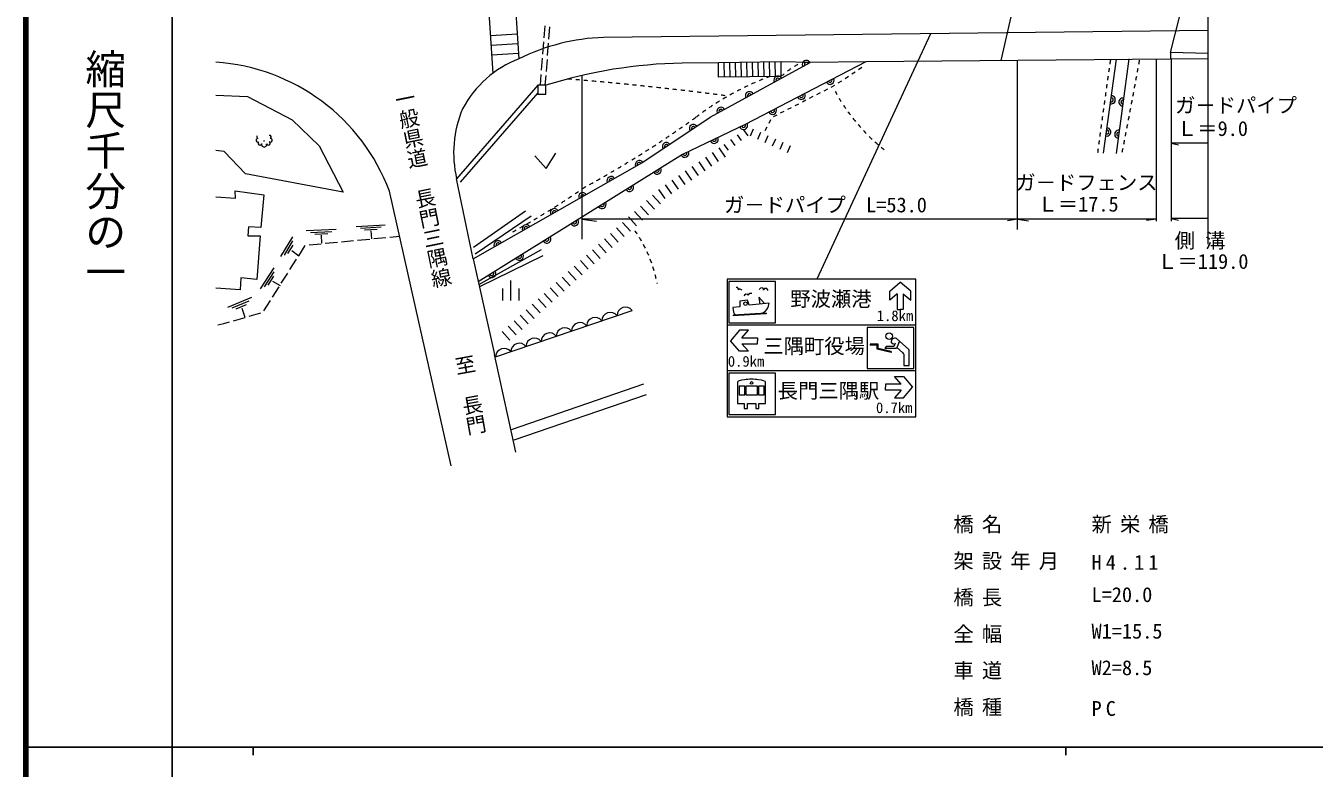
# Model space of a CAD drawing. Units: millimetres, scale not verified. Extents: x 40000 to 680000, y 20000 to 380000.
# Drawn here: x 40000 to 198590, y 202409 to 293830 of the extents above; entities that cross this region are included whole.
import ezdxf
from ezdxf.enums import TextEntityAlignment as Align

# ---------------------------------------------------------------- set-up
doc = ezdxf.new("R2010")
doc.units = ezdxf.units.MM
doc.header["$LTSCALE"] = 1000
doc.layers.add('M-STR-HTXT', color=7, linetype='Continuous')
for name, color, linetype, lineweight in [('M-TTL', 2, 'Continuous', 140), ('M-TTL-BAND', 7, 'Continuous', 25), ('M-WORK', 1, 'Continuous', 13)]:
    doc.layers.add(name, color=color, linetype=linetype, lineweight=lineweight)
doc.styles.add('@ＭＳ ゴシック', font='')
doc.styles.add('ＭＳ ゴシック', font='')
doc.styles.get('@ＭＳ ゴシック').set_extended_font_data('@MS Gothic')
doc.styles.get('ＭＳ ゴシック').set_extended_font_data('MS Gothic')

msp = doc.modelspace()

# ---------------------------------------------------------------- linework, layer by layer
at = {"layer": 'M-TTL'}
msp.add_line((40000, 380000), (40000, 20000), dxfattribs=at)
at = {"layer": 'M-TTL-BAND'}
for p, q in [((58000, 370000), (58000, 20000)), ((40000, 205000), (58000, 205000)), ((579000, 205000), (58000, 205000)), ((68000, 205000), (68000, 204000)), ((168000, 205000), (168000, 204000))]:
    msp.add_line(p, q, dxfattribs=at)
at = {"layer": 'M-WORK'}
for p, q in [((97517, 287998), (96399, 305745)), ((163741, 305933), (160009, 289546)), ((180892, 290545), (184726, 305501)), ((99776, 304161), (100684, 289752)), ((185549, 266939), (185549, 297437)), ((103886, 293828), (103766, 292332)), ((104476, 293677), (104356, 292181)), ((97225, 292634), (100489, 292839)), ((103726, 291834), (103606, 290339)), ((185549, 293248), (111117, 292393)), ((151341, 292855), (137351, 262630)), ((97300, 291436), (100565, 291641)), ((97376, 290238), (100640, 290444)), ((104316, 291683), (104196, 290188)), ((103566, 289840), (103446, 288345)), ((104156, 289689), (104036, 288194)), ((125261, 289282), (120788, 289218)), ((124239, 282557), (136549, 289323)), ((132960, 289388), (125261, 289282)), ((125285, 287497), (125261, 289282)), ((125985, 287506), (125961, 289292)), ((126685, 287516), (126661, 289302)), ((127385, 287525), (127361, 289311)), ((128085, 287535), (128061, 289321)), ((143396, 289404), (128560, 281660)), ((128785, 287545), (128761, 289330)), ((129485, 287554), (129461, 289340)), ((130185, 287564), (130160, 289350)), ((130885, 287573), (130860, 289359)), ((131585, 287583), (131560, 289369)), ((132285, 287593), (132260, 289378)), ((132985, 287602), (132960, 289388)), ((142508, 288450), (142924, 288728)), ((162085, 268736), (162085, 289564)), ((172661, 278155), (174271, 289710)), ((175758, 289771), (174209, 278114)), ((179135, 289710), (179135, 269760)), ((180971, 289726), (180971, 269760)), ((103406, 287847), (103298, 286499)), ((103996, 287696), (103900, 286499)), ((108497, 267536), (108497, 287719)), ((132985, 287602), (125285, 287497)), ((140012, 286786), (140428, 287064)), ((140844, 287341), (141260, 287618)), ((141676, 287896), (142092, 288173)), ((103031, 286499), (93031, 274971)), ((103031, 285584), (93484, 274578)), ((137369, 285372), (137815, 285600)), ((138260, 285827), (138705, 286055)), ((139150, 286282), (139596, 286510)), ((134698, 284008), (135143, 284235)), ((135588, 284463), (136033, 284690)), ((136479, 284917), (136924, 285145)), ((115843, 276932), (124239, 282557)), ((132026, 282643), (132471, 282870)), ((132916, 283098), (133362, 283325)), ((133807, 283553), (134252, 283780)), ((128560, 281660), (120816, 277992)), ((128914, 280292), (128388, 281004)), ((129186, 280274), (129570, 281136)), ((130099, 279866), (130484, 280728)), ((131028, 280946), (131258, 281390)), ((131488, 281834), (131717, 282278)), ((126503, 278508), (125976, 279220)), ((127306, 279103), (126780, 279814)), ((128110, 279697), (127584, 280409)), ((131013, 279459), (131397, 280321)), ((131926, 279052), (132310, 279914)), ((132839, 278644), (133224, 279506)), ((185560, 279368), (180971, 279368)), ((180971, 279368), (181897, 279174)), ((120816, 277992), (95695, 262281)), ((124460, 276533), (123690, 277652)), ((125284, 277099), (124514, 278219)), ((126108, 277666), (125338, 278786)), ((133753, 278237), (134137, 279099)), ((95056, 265112), (115843, 276932)), ((121989, 274832), (121218, 275952)), ((122813, 275399), (122042, 276519)), ((123637, 275966), (122866, 277086)), ((95056, 265112), (93031, 274971)), ((120341, 273699), (119571, 274819)), ((121165, 274266), (120395, 275386)), ((92346, 239650), (84756, 273459)), ((118116, 271902), (117146, 272971)), ((118693, 272566), (117923, 273686)), ((119517, 273132), (118747, 274252)), ((116635, 270558), (115665, 271627)), ((117376, 271230), (116405, 272299)), ((95103, 266557), (101496, 271027)), ((95311, 265752), (102198, 270430)), ((108497, 270007), (110258, 269778)), ((179135, 270007), (108497, 270007)), ((114413, 268542), (113443, 269611)), ((115154, 269214), (114184, 270283)), ((115894, 269886), (114924, 270955)), ((162085, 270007), (160831, 269799)), ((162085, 270007), (163416, 269820)), ((179135, 270007), (177936, 269862)), ((180971, 270094), (181897, 269900)), ((185560, 270094), (180971, 270094)), ((74524, 268606), (78202, 268791)), ((75055, 268385), (77681, 268517)), ((75585, 268163), (77161, 268243)), ((76376, 268038), (76396, 267047)), ((80652, 269123), (84248, 269331)), ((81180, 268905), (83748, 269054)), ((81707, 268687), (83248, 268776)), ((82487, 268566), (82541, 267575)), ((112932, 267198), (111962, 268268)), ((113673, 267870), (112702, 268940)), ((71394, 265419), (72874, 267848)), ((71828, 265595), (72886, 267330)), ((72263, 265771), (72897, 266812)), ((73593, 265499), (74397, 266765)), ((74873, 266848), (76366, 266993)), ((76864, 267041), (78357, 267187)), ((78855, 267235), (80348, 267380)), ((80845, 267428), (82338, 267573)), ((82836, 267622), (84329, 267767)), ((84826, 267815), (85998, 267929)), ((111451, 265854), (110480, 266924)), ((112191, 266526), (111221, 267596)), ((72522, 263810), (73326, 265076)), ((72729, 266178), (73621, 265494)), ((95056, 265112), (97706, 253356)), ((95765, 261968), (103472, 266297)), ((103653, 265518), (95831, 261674)), ((109229, 263839), (108259, 264908)), ((109969, 264510), (108999, 265580)), ((110710, 265182), (109740, 266252)), ((68904, 261423), (70557, 264014)), ((69374, 261665), (70555, 263515)), ((71451, 262121), (72254, 263387)), ((107748, 262495), (106777, 263564)), ((108488, 263167), (107518, 264236)), ((69844, 261906), (70553, 263016)), ((70355, 262375), (71292, 261859)), ((70380, 260432), (71183, 261698)), ((99670, 262482), (99670, 259982)), ((106266, 261151), (105296, 262220)), ((107007, 261823), (106037, 262892)), ((149573, 262630), (126326, 262630)), ((126326, 262630), (126326, 256979)), ((132293, 257262), (132293, 262347)), ((146336, 261146), (147639, 262255)), ((148941, 261146), (147639, 262255)), ((149573, 256979), (149573, 262630)), ((64886, 259196), (67835, 260410)), ((98670, 261482), (98670, 259982)), ((100670, 261482), (100670, 259982)), ((104045, 259135), (103074, 260205)), ((104785, 259807), (103815, 260876)), ((105526, 260479), (104555, 261548)), ((127478, 261621), (127421, 261621)), ((127607, 261592), (127478, 261621)), ((127737, 261448), (127607, 261592)), ((127708, 261305), (127737, 261448)), ((127794, 261377), (127708, 261305)), ((127938, 261391), (127794, 261377)), ((128196, 261262), (127938, 261391)), ((128484, 260673), (128441, 260529)), ((128642, 260773), (128484, 260673)), ((128857, 260759), (128642, 260773)), ((128915, 260601), (128857, 260759)), ((128943, 260730), (128915, 260601)), ((129116, 260874), (128943, 260730)), ((129374, 260845), (129116, 260874)), ((130242, 260431), (130341, 259545)), ((130917, 259612), (130242, 260431)), ((130423, 261520), (130265, 261362)), ((130667, 261563), (130423, 261520)), ((130768, 261506), (130667, 261563)), ((130797, 261262), (130768, 261506)), ((130940, 261463), (130797, 261334)), ((130797, 261334), (130797, 261262)), ((131199, 261463), (130940, 261463)), ((131371, 261233), (131199, 261463)), ((146336, 260037), (146336, 261146)), ((147269, 260830), (146336, 260037)), ((147269, 260830), (147269, 258907)), ((148008, 260830), (148941, 260037)), ((148008, 260830), (148008, 258907)), ((148941, 260037), (148941, 261146)), ((65398, 259093), (67504, 259960)), ((65910, 258990), (67173, 259510)), ((66602, 259066), (66963, 257961)), ((69308, 258743), (70112, 260010)), ((97835, 253071), (114639, 258777)), ((102563, 257791), (101593, 258861)), ((103304, 258463), (102334, 259533)), ((127892, 259235), (127017, 259124)), ((127017, 259124), (127117, 258548)), ((127117, 258548), (127183, 258393)), ((128845, 260044), (127881, 259922)), ((127881, 259922), (127892, 259235)), ((129056, 259423), (128845, 260044)), ((131505, 259667), (129056, 259423)), ((130629, 258426), (131017, 258659)), ((131017, 258659), (131217, 258892)), ((131217, 258892), (131350, 259080)), ((131350, 259080), (131416, 259312)), ((131416, 259312), (131471, 259556)), ((131471, 259556), (131505, 259667)), ((147269, 258907), (147639, 258907)), ((148008, 258907), (147639, 258907)), ((63623, 257010), (64394, 257153)), ((64394, 257153), (65080, 257355)), ((65560, 257496), (66999, 257919)), ((67479, 258060), (68918, 258484)), ((101082, 256447), (100112, 257517)), ((101823, 257119), (100852, 258189)), ((149573, 256979), (126326, 256979)), ((126326, 256979), (126326, 251327)), ((131141, 258454), (127065, 258204)), ((127065, 258204), (127071, 258104)), ((131147, 258355), (127071, 258104)), ((127183, 258393), (127283, 258316)), ((127283, 258316), (127372, 258249)), ((131141, 258454), (131147, 258355)), ((149573, 251327), (149573, 256979)), ((99601, 255103), (98630, 256173)), ((100341, 255775), (99371, 256845)), ((127835, 256355), (126727, 255052)), ((128945, 256355), (127835, 256355)), ((128152, 255422), (128945, 256355)), ((128152, 255422), (130075, 255422)), ((130075, 255422), (130075, 255052)), ((149313, 251610), (149313, 256695)), ((127835, 253750), (126727, 255052)), ((128945, 253750), (127835, 253750)), ((128152, 254682), (128945, 253750)), ((128152, 254682), (130075, 254682)), ((130075, 254682), (130075, 255052)), ((143939, 254614), (143939, 254514)), ((144897, 254614), (143939, 254614)), ((144797, 254514), (143939, 254514)), ((144797, 254018), (144797, 254514)), ((146497, 253608), (144797, 254018)), ((144897, 254096), (144897, 254614)), ((146521, 253705), (144897, 254096)), ((145889, 254353), (145746, 254108)), ((147161, 254108), (145746, 254108)), ((146832, 254353), (145889, 254353)), ((146786, 254589), (146524, 254825)), ((146996, 254747), (146832, 254353)), ((147490, 254896), (147161, 254108)), ((148677, 253960), (147168, 255320)), ((147905, 253581), (147205, 254212)), ((100315, 241325), (97706, 253356)), ((146521, 253705), (146497, 253608)), ((149573, 251327), (126326, 251327)), ((126326, 251327), (126326, 245676)), ((132293, 245958), (132293, 251044)), ((146941, 250639), (148051, 250639)), ((147734, 249706), (146941, 250639)), ((148051, 250639), (149159, 249337)), ((149573, 245676), (149573, 251327)), ((116041, 249684), (99761, 244096)), ((127583, 249934), (127583, 247337)), ((128517, 248405), (128517, 249473)), ((130047, 248405), (130047, 249473)), ((130896, 248405), (130896, 249473)), ((131054, 247337), (131054, 249934)), ((147734, 249706), (145812, 249706)), ((145812, 249706), (145812, 249337)), ((145812, 248967), (145812, 249337)), ((148051, 248034), (149159, 249337)), ((116365, 248391), (100084, 242803)), ((147734, 248967), (145812, 248967)), ((147734, 248967), (146941, 248034)), ((146941, 248034), (148051, 248034)), ((127583, 247337), (128433, 247337)), ((128821, 247337), (129865, 247337)), ((130229, 247337), (131054, 247337)), ((126326, 245676), (149573, 245676))]:
    msp.add_line(p, q, dxfattribs=at)
for points in [[(185549, 290415), (180892, 290545), (180892, 289725)], [(185549, 289765), (143396, 289404), (136549, 289323), (132960, 289393)], [(63411, 285302), (67276, 285132), (72796, 282257), (76131, 279037), (79064, 273344), (67046, 275587), (64401, 278347), (63411, 278483)], [(102668, 277816), (104071, 276264), (105244, 278161)], [(63411, 272766), (65810, 272597), (65781, 273488), (69289, 272999), (68944, 268974), (67420, 269061), (67334, 267968), (68857, 267968), (68455, 262592), (66471, 262793), (66385, 261298), (63411, 261525)], [(132293, 262347), (126539, 262347), (126539, 257262), (132293, 257262)], [(149313, 256695), (143559, 256695), (143559, 251610), (149313, 251610)], [(148096, 253375), (148096, 252006), (148727, 252006), (148727, 253771)], [(132293, 251044), (126539, 251044), (126539, 245958), (132293, 245958)], [(128517, 249473), (127789, 249473), (127789, 248405), (128517, 248405)], [(130047, 249473), (128614, 249473), (128614, 248405), (130047, 248405)], [(130896, 249473), (130168, 249473), (130168, 248405), (130896, 248405)], [(128433, 247337), (128433, 246685), (128821, 246685), (128821, 247337)], [(129865, 247337), (129865, 246685), (130229, 246685), (130229, 247337)]]:
    msp.add_lwpolyline(points, dxfattribs=at)
msp.add_lwpolyline([(104024, 286499), (103031, 286499), (103031, 285393), (104024, 285393)], close=True, dxfattribs=at)
for centre, radius in [((69341, 279630), 30.8), ((128585, 259616), 212), ((146285, 255609), 407), ((129331, 249859), 150)]:
    msp.add_circle(centre, radius, dxfattribs=at)
for centre, radius, start, end in [((111971, 267095), 25312, 91.93437, 116.48264), ((61788, 264868), 24523, 20.50877, 86.20343), ((105427, 277451), 13183, 111.08589, 152.12624), ((121719, 230420), 58805, 90.90736, 107.51261), ((140983, 278529), 12096, 119.55432, 121.92276), ((136082, 289066), 500, 28.79623, 208.79623), ((136082, 289066), 250, 28.79623, 208.79623), ((852849, 189518), 686676, 171.62086, 171.66193), ((-683317, 446302), 874570, 349.64432, 349.67708), ((75796, -98107), 386613, 85.34076, 85.41486), ((75796, -98107), 386613, 85.19256, 85.26666), ((75796, -98107), 386613, 85.04436, 85.11846), ((144397, 253614), 36305, 112.13377, 112.92285), ((144397, 253614), 36305, 110.66481, 111.34469), ((132577, 287139), 500, 28.79623, 208.79623), ((132577, 287139), 250, 28.79623, 208.79623), ((140983, 278529), 12096, 129.02808, 131.39652), ((140983, 278529), 12096, 124.2912, 126.65964), ((138993, 287106), 500, 207.56357, 27.56357), ((138993, 287106), 250, 207.56357, 27.56357), ((852849, 189518), 686676, 171.78709, 171.82881), ((852849, 189518), 686676, 171.70365, 171.74537), ((-683317, 446302), 874570, 349.5133, 349.54605), ((-683317, 446302), 874570, 349.57881, 349.61157), ((75796, -98107), 386613, 84.89617, 84.97027), ((75796, -98107), 386613, 84.74797, 84.82207), ((75796, -98107), 386613, 84.59977, 84.67387), ((75796, -98107), 386613, 84.45157, 84.52567), ((75796, -98107), 386613, 84.30337, 84.37747), ((75796, -98107), 386613, 84.15517, 84.22927), ((75796, -98107), 386613, 84.00697, 84.08107), ((75796, -98107), 386613, 83.85877, 83.93287), ((75796, -98107), 386613, 83.71057, 83.78467), ((75796, -98107), 386613, 83.56237, 83.63647), ((75796, -98107), 386613, 83.41417, 83.48827), ((75796, -98107), 386613, 83.26597, 83.34007), ((75796, -98107), 386613, 83.11777, 83.19187), ((75796, -98107), 386613, 82.96957, 83.04367), ((75796, -98107), 386613, 82.82137, 82.89547), ((144397, 253614), 36305, 118.44643, 119.23551), ((144397, 253614), 36305, 116.86826, 117.65735), ((144397, 253614), 36305, 115.2901, 116.07918), ((129071, 285213), 500, 28.79623, 208.79623), ((129071, 285213), 250, 28.79623, 208.79623), ((144397, 253614), 36305, 113.71193, 114.50102), ((135447, 285255), 500, 207.56357, 27.56357), ((160366, 297008), 23593, 208.39734, 209.61157), ((852849, 189518), 686676, 171.95397, 171.99568), ((852849, 189518), 686676, 171.87053, 171.91225), ((-683317, 446302), 874570, 349.38227, 349.41503), ((-683317, 446302), 874570, 349.44778, 349.48054), ((144397, 253614), 36305, 123.18093, 123.97001), ((75796, -98107), 386613, 82.67317, 82.74727), ((144397, 253614), 36305, 121.60276, 122.39184), ((75796, -98107), 386613, 82.52497, 82.59907), ((144397, 253614), 36305, 120.02459, 120.81368), ((135447, 285255), 250, 207.56357, 27.56357), ((160366, 297008), 23593, 210.82581, 212.04004), ((160366, 297008), 23593, 213.25427, 214.46851), ((852849, 189518), 686676, 172.0374, 172.07912), ((173612, 284714), 500, 257.84101, 86.2951), ((173612, 284714), 250, 253.59074, 90.54537), ((175050, 284438), 500, 82.4316, 262.4316), ((175050, 284438), 250, 82.4316, 262.4316), ((-683317, 446302), 874570, 349.31676, 349.34951), ((106716, 278150), 14050, 157.11243, 193.07954), ((48086, 385787), 127243, 305.55616, 305.78131), ((144397, 253614), 36305, 126.33726, 127.12634), ((144397, 253614), 36305, 124.75909, 125.54817), ((125566, 283286), 500, 28.79623, 208.79623), ((125566, 283286), 250, 28.79623, 208.79623), ((131901, 283404), 500, 207.56357, 27.56357), ((131901, 283404), 250, 207.56357, 27.56357), ((160366, 297008), 23593, 215.68274, 216.89697), ((160366, 297008), 23593, 218.11121, 219.32544), ((852849, 189518), 686676, 172.20428, 172.246), ((852849, 189518), 686676, 172.12084, 172.16256), ((-683317, 446302), 874570, 349.18573, 349.21849), ((-683317, 446302), 874570, 349.25124, 349.284), ((48086, 385787), 127243, 304.20531, 304.43045), ((48086, 385787), 127243, 304.65559, 304.88074), ((48086, 385787), 127243, 305.10588, 305.33102), ((122174, 281173), 500, 33.81825, 213.81825), ((122174, 281173), 250, 33.81825, 213.81825), ((128351, 281561), 500, 205.33752, 26.5455), ((128351, 281561), 250, 205.33873, 25.51773), ((160366, 297008), 23593, 220.53967, 221.75391), ((160366, 297008), 23593, 222.96814, 224.18238), ((852849, 189518), 686676, 172.28772, 172.32944), ((173060, 280752), 500, 257.84101, 86.2951), ((173060, 280752), 250, 253.59074, 90.54537), ((174523, 280473), 500, 82.4316, 262.4316), ((174523, 280473), 250, 82.4316, 262.4316), ((-683317, 446302), 874570, 349.05471, 349.08746), ((-683317, 446302), 874570, 349.12022, 349.15297), ((68571, 279737), 228, 88.13007, 304.99998), ((68645, 280147), 194, 139.2106, 249.99998), ((68833, 279363), 228, 124.99995, 341.86988), ((69340, 279195), 306, 161.56501, 18.43494), ((69847, 279363), 228, 198.13008, 54.99995), ((70036, 280147), 194, 290.00002, 109.99994), ((70109, 279737), 228, 234.99999, 91.86988), ((48086, 385787), 127243, 302.85445, 303.0796), ((48086, 385787), 127243, 303.30474, 303.52988), ((118851, 278947), 500, 33.81825, 213.81825), ((118851, 278947), 250, 33.81825, 213.81825), ((48086, 385787), 127243, 303.75502, 303.98017), ((124736, 279849), 500, 205.34618, 25.34618), ((124736, 279849), 250, 205.34618, 25.34618), ((160366, 297008), 23593, 225.39661, 226.61084), ((160366, 297008), 23593, 227.82508, 229.03931), ((852849, 189518), 686676, 172.4546, 172.49632), ((852849, 189518), 686676, 172.37116, 172.41288), ((-683317, 446302), 874570, 348.98919, 349.02195), ((48086, 385787), 127243, 301.5036, 301.72874), ((48086, 385787), 127243, 301.95388, 302.17903), ((48086, 385787), 127243, 302.40417, 302.62931), ((121121, 278136), 500, 207.41992, 25.43944), ((121121, 278136), 250, 205.34618, 25.34618), ((160366, 297008), 23593, 230.25354, 231.46778), ((852849, 189518), 686676, 172.53804, 172.57976), ((-683317, 446302), 874570, 348.92368, 348.95644), ((48086, 385787), 127243, 300.15274, 300.37789), ((48086, 385787), 127243, 300.60303, 300.82817), ((48086, 385787), 127243, 301.05331, 301.27846), ((115513, 276744), 500, 30.59203, 209.66041), ((115513, 276744), 250, 29.62375, 209.62375), ((117711, 276050), 500, 212.02216, 32.02216), ((117711, 276050), 250, 212.02216, 32.02216), ((48086, 385787), 127243, 298.80189, 299.02703), ((48086, 385787), 127243, 299.25217, 299.47732), ((48086, 385787), 127243, 299.70246, 299.9276), ((112036, 274767), 500, 29.62375, 209.62375), ((112036, 274767), 250, 29.62375, 209.62375), ((49924, 358791), 103264, 303.40465, 303.68208), ((49924, 358791), 103264, 303.9595, 304.23693), ((108558, 272790), 500, 29.62375, 209.62375), ((108558, 272790), 250, 29.62375, 209.62375), ((49924, 358791), 103264, 304.51435, 304.79177), ((48086, 385787), 127243, 298.52328, 298.57675), ((114319, 273929), 500, 212.02216, 32.02216), ((114319, 273929), 250, 212.02216, 32.02216), ((49924, 358791), 103264, 301.74011, 302.01753), ((105081, 270812), 500, 29.62375, 209.62375), ((49924, 358791), 103264, 302.29496, 302.57238), ((49924, 358791), 103264, 302.8498, 303.12723), ((110928, 271808), 500, 212.02216, 32.02216), ((110928, 271808), 250, 212.02216, 32.02216), ((49924, 358791), 103264, 300.07556, 300.35299), ((49924, 358791), 103264, 300.63041, 300.90784), ((49924, 358791), 103264, 301.18526, 301.46268), ((105081, 270812), 250, 29.62375, 209.62375), ((107536, 269687), 500, 212.02216, 32.02216), ((107536, 269687), 250, 212.02216, 32.02216), ((49924, 358791), 103264, 298.96587, 299.24329), ((49924, 358791), 103264, 299.52072, 299.79814), ((101604, 268835), 500, 29.62375, 209.62375), ((101604, 268835), 250, 29.62375, 209.62375), ((101673, 259183), 16295, 33.48972, 35.24777), ((98127, 266858), 500, 29.62375, 209.62375), ((98127, 266858), 250, 29.62375, 209.62375), ((104145, 267566), 500, 212.02216, 32.02216), ((104145, 267566), 250, 212.02216, 32.02216), ((101673, 259183), 16295, 29.97363, 31.73167), ((101673, 259183), 16295, 26.45753, 28.21558), ((100754, 265445), 500, 212.02216, 32.02216), ((100754, 265445), 250, 212.02216, 32.02216), ((101673, 259183), 16295, 22.94144, 24.69949), ((101673, 259183), 16295, 19.42535, 21.18339), ((97362, 263324), 500, 212.02216, 32.02216), ((97362, 263324), 250, 212.02216, 32.02216), ((101673, 259183), 16295, 15.90925, 17.6673), ((101673, 259183), 16295, 12.39316, 14.15121), ((101673, 259183), 16295, 10.33342, 10.63512), ((111949, 257500), 1044, 38.00441, 179.50487), ((113816, 258134), 1044, 38.00441, 179.50487), ((108215, 256232), 1044, 38.00441, 179.50487), ((110082, 256866), 1044, 38.00441, 179.50487), ((102613, 254330), 1044, 38.00441, 179.50487), ((104480, 254964), 1044, 38.00441, 179.50487), ((106347, 255598), 1044, 38.00441, 179.50487), ((146959, 254921), 446, 59.73102, 192.44032), ((98879, 253062), 1044, 38.00441, 179.50487), ((100746, 253696), 1044, 38.00441, 179.50487), ((148298, 253755), 430, 356.36332, 29.18754), ((148298, 253755), 430, 203.81434, 241.96956)]:
    msp.add_arc(centre, radius, start, end, dxfattribs=at)
msp.add_ellipse((129319, 249934), major_axis=(1736, 0), ratio=0.211698, start_param=0, end_param=3.1415927, dxfattribs=at)

# ---------------------------------------------------------------- texts
at = {"layer": 'M-STR-HTXT', "style": 'ＭＳ ゴシック'}
for s, p in [('L=20.0', (171181, 222320)), ('W1=15.5', (171181, 217820)), ('W2=8.5', (171181, 213320))]:
    msp.add_text(s, height=1833, dxfattribs=at).set_placement(p, align=Align.BOTTOM_LEFT)
at = {"layer": 'M-STR-HTXT', "char_height": 1833, "attachment_point": 7, "style": 'ＭＳ ゴシック'}
for s, insert in [('\\T1.4;橋名', (154181, 231320)), ('\\T1.4;新栄橋', (171181, 231320)), ('\\T1.4;架設年月', (154181, 226820)), ('\\T1.4;H4.11', (171181, 226820)), ('\\T1.4;橋長', (154181, 222320)), ('\\T1.4;全幅', (154181, 217820)), ('\\T1.4;車道', (154181, 213320)), ('\\T1.4;橋種', (154181, 208820)), ('\\T1.4;PC', (171181, 208820))]:
    msp.add_mtext(s, dxfattribs=dict(at, insert=insert))
at = {"layer": 'M-TTL-BAND', "style": '@ＭＳ ゴシック'}
msp.add_text('縮尺千分の一', height=3666, rotation=270, dxfattribs=at).set_placement((49777, 261030), align=Align.MIDDLE_RIGHT)
at = {"layer": 'M-WORK', "style": '@ＭＳ ゴシック'}
for s, rotation, p in [('一般県道\u3000長門三隅線', 281.395, (88886, 273841)), ('至\u3000長門', 280.204, (94723, 248387))]:
    msp.add_text(s, height=1833, rotation=rotation, dxfattribs=at).set_placement(p, align=Align.MIDDLE_CENTER)
at = {"layer": 'M-WORK', "style": 'ＭＳ ゴシック'}
for s, height, p in [('ガ－ドパイプ', 1833, (188960, 284032)), ('Ｌ＝9.0', 1833, (186065, 281175)), ('ガ－ドフェンス', 1833, (170551, 274524)), ('ガ－ドパイプ  L=53.0', 1833, (138429, 271771)), ('Ｌ＝17.5', 1833, (169518, 271863)), ('側 溝', 1833, (184539, 267384)), ('Ｌ＝119.0', 1833, (184876, 264816)), ('野波瀬港', 1833, (139106, 260199)), ('1.8km', 1320, (146988, 258126)), ('三隅町役場', 1833, (137033, 254385)), ('0.9km', 1320, (128658, 252514)), ('長門三隅駅', 1833, (138806, 248896)), ('0.7km', 1320, (146892, 246800))]:
    msp.add_text(s, height=height, dxfattribs=at).set_placement(p, align=Align.MIDDLE_CENTER)

doc.saveas('drawing.dxf')
